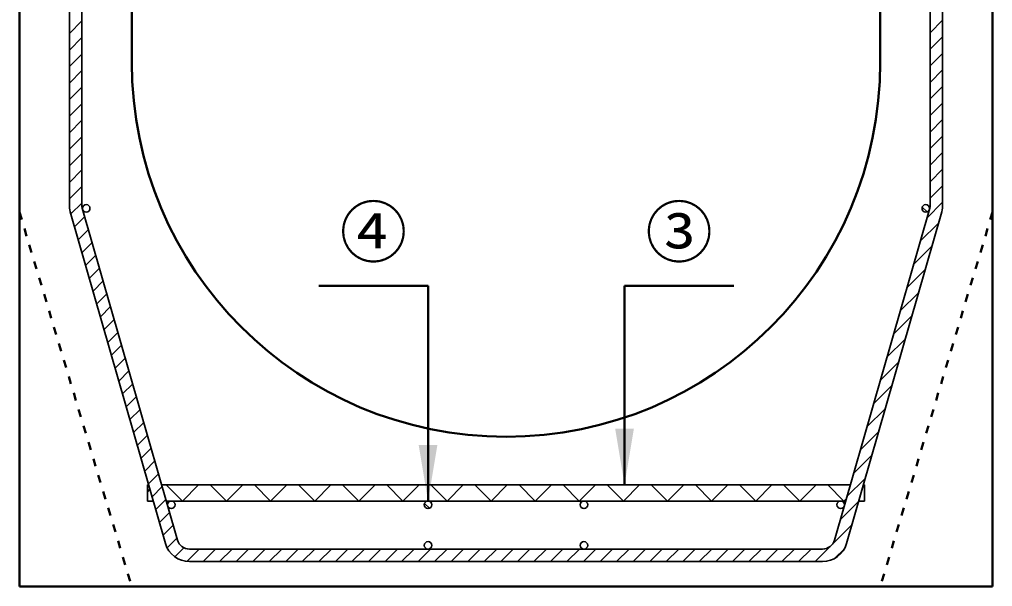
# Model space of a CAD drawing. Units: millimetres, scale not verified. Extents: x 100 to 4105, y 100 to 2870.
# Drawn here: x 1375 to 1999, y 831 to 1195 of the extents above; entities that cross this region are included whole.
import ezdxf
from ezdxf.enums import TextEntityAlignment as Align

# ---------------------------------------------------------------- set-up
doc = ezdxf.new("R2010")
doc.units = ezdxf.units.MM
doc.header["$LTSCALE"] = 5
doc.linetypes.add('USER2', pattern=[2.2, 1, -1.2])
doc.layers.add('V-nasSTD', color=7, linetype='Continuous', lineweight=50)
doc.styles.add('ＭＳ ゴシック', font='')
doc.styles.get('ＭＳ ゴシック').set_extended_font_data('MS Gothic')
pattern_1 = [(315, (11971.25, 4208.899), (10.6066, 10.6066), [])]

msp = doc.modelspace()

# ---------------------------------------------------------------- hatches: boundary and pattern name
at = {"layer": 'V-nasSTD', "lineweight": 13}
h = msp.add_hatch(dxfattribs=at)
h.set_pattern_fill('USER', color=256, style=0, pattern_type=2)
h.set_pattern_definition(pattern_1)
h.paths.add_polyline_path([(1415.1, 1073.58, 0.07806), (1415.192, 1072.84, 0.92498), (1419.881, 1073.799, 0.92498)])
at = {"layer": 'V-nasSTD'}
for points in [[(1756.669, 932.302), (1762.669, 896.302), (1768.669, 932.302)], [(1630.669, 921.902), (1636.669, 885.902), (1642.669, 921.902)]]:
    msp.add_hatch(color=256, dxfattribs=at).paths.add_polyline_path(points)
at = {"layer": 'V-nasSTD', "lineweight": 13}
h = msp.add_hatch(dxfattribs=at)
h.set_pattern_fill('USER', color=256, style=0, pattern_type=2)
h.set_pattern_definition(pattern_1)
h.paths.add_polyline_path([(1916.669, 896.302), (1915.802, 896.302), (1912.817, 885.902), (1916.669, 885.902)])
h = msp.add_hatch(dxfattribs=at)
h.set_pattern_fill('USER', color=256, style=0, pattern_type=2)
h.set_pattern_definition([(45, (11971.25, 4208.899), (-10.6066, 10.6066), [])])
h.paths.add_polyline_path([(1916.669, 896.302), (1915.802, 896.302), (1912.817, 885.902), (1916.669, 885.902)])
h = msp.add_hatch(dxfattribs=at)
h.set_pattern_fill('USER', color=256, style=0, pattern_type=2)
h.set_pattern_definition(pattern_1)
h.paths.add_polyline_path([(1469.721, 882.84, 0.61878), (1473.945, 882.058, 0.61878), (1472.028, 885.902, 0.49865)])
h = msp.add_hatch(dxfattribs=at)
h.set_pattern_fill('USER', color=256, style=0, pattern_type=2)
h.set_pattern_definition(pattern_1)
h.paths.add_polyline_path([(1736.669, 885.902, 1), (1736.669, 881.102, 1)])
h = msp.add_hatch(dxfattribs=at)
h.set_pattern_fill('USER', color=256, style=0, pattern_type=2)
h.set_pattern_definition(pattern_1)
h.paths.add_polyline_path([(1901.309, 885.902, 0.61878), (1899.392, 882.058, 0.61878), (1903.616, 882.84, 0.49865)])
h = msp.add_hatch(dxfattribs=at)
h.set_pattern_fill('USER', color=256, style=0, pattern_type=2)
h.set_pattern_definition(pattern_1)
h.paths.add_polyline_path([(1636.669, 855.102, 1), (1636.669, 859.902, 1)])
h = msp.add_hatch(dxfattribs=at)
h.set_pattern_fill('USER', color=256, style=0, pattern_type=2)
h.set_pattern_definition(pattern_1)
h.paths.add_polyline_path([(1736.669, 855.102, 1), (1736.669, 859.902, 1)])

# ---------------------------------------------------------------- linework, layer by layer
at = {"layer": 'V-nasSTD'}
for p, q in [((1374.669, 831.102), (1374.669, 1508.702)), ((1998.669, 831.102), (1998.669, 1470.016)), ((1446.669, 1327.102), (1446.669, 1167.102)), ((1926.669, 1167.102), (1926.669, 1327.102)), ((1566.669, 1023.902), (1636.669, 1023.902)), ((1636.669, 1023.902), (1636.669, 885.902)), ((1762.669, 1023.902), (1762.669, 896.302)), ((1832.669, 1023.902), (1762.669, 1023.902)), ((1374.669, 831.102), (1998.669, 831.102))]:
    msp.add_line(p, q, dxfattribs=at)
at = {"layer": 'V-nasSTD', "lineweight": 35}
for p, q in [((1406.669, 1075.79), (1406.669, 1471.102)), ((1414.669, 1075.79), (1414.669, 1471.102)), ((1958.669, 1471.102), (1958.669, 1075.79)), ((1966.669, 1471.102), (1966.669, 1075.79)), ((1406.669, 1185.612), (1414.669, 1193.612)), ((1958.669, 1186.068), (1966.669, 1194.068)), ((1406.669, 1175.005), (1414.669, 1183.005)), ((1958.669, 1175.462), (1966.669, 1183.462)), ((1406.669, 1164.398), (1414.669, 1172.398)), ((1958.669, 1164.855), (1966.669, 1172.855)), ((1406.669, 1153.792), (1414.669, 1161.792)), ((1958.669, 1154.249), (1966.669, 1162.249)), ((1406.669, 1143.185), (1414.669, 1151.185)), ((1958.669, 1143.642), (1966.669, 1151.642)), ((1406.669, 1132.579), (1414.669, 1140.579)), ((1958.669, 1133.035), (1966.669, 1141.035)), ((1406.669, 1121.972), (1414.669, 1129.972)), ((1958.669, 1122.429), (1966.669, 1130.429)), ((1406.669, 1111.365), (1414.669, 1119.365)), ((1958.669, 1111.822), (1966.669, 1119.822)), ((1406.669, 1100.759), (1414.669, 1108.759)), ((1958.669, 1101.216), (1966.669, 1109.216)), ((1958.669, 1090.609), (1966.669, 1098.609)), ((1406.669, 1090.152), (1414.669, 1098.152)), ((1406.669, 1079.546), (1414.669, 1087.546)), ((1958.669, 1080.002), (1966.669, 1088.002)), ((1407.695, 1069.965), (1414.669, 1076.939)), ((1476.019, 860.896), (1414.979, 1073.584)), ((1414.979, 1073.584), (1415.192, 1072.84)), ((1958.358, 1073.584), (1897.318, 860.896)), ((1953.598, 1074.365), (1956.701, 1071.263)), ((1956.548, 1067.275), (1966.669, 1077.396)), ((1958.145, 1072.84), (1958.358, 1073.584)), ((1468.33, 858.689), (1407.289, 1071.377)), ((1410.06, 1061.724), (1416.527, 1068.191)), ((1966.048, 1071.377), (1905.007, 858.689)), ((1952.278, 1052.399), (1963.951, 1064.072)), ((1412.425, 1053.482), (1418.892, 1059.949)), ((1414.79, 1045.241), (1421.257, 1051.708)), ((1948.009, 1037.523), (1959.682, 1049.196)), ((1417.155, 1037), (1423.622, 1043.467)), ((1419.521, 1028.758), (1425.988, 1035.225)), ((1943.74, 1022.647), (1955.413, 1034.32)), ((1421.886, 1020.517), (1428.353, 1026.984)), ((1424.251, 1012.275), (1430.718, 1018.742)), ((1939.47, 1007.771), (1951.143, 1019.444)), ((1426.616, 1004.034), (1433.083, 1010.501)), ((1428.982, 995.793), (1435.449, 1002.26)), ((1935.201, 992.895), (1946.874, 1004.568)), ((1431.347, 987.551), (1437.814, 994.018)), ((1930.932, 978.019), (1942.605, 989.692)), ((1433.712, 979.31), (1440.179, 985.777)), ((1436.077, 971.069), (1442.544, 977.536)), ((1926.662, 963.143), (1938.335, 974.816)), ((1438.443, 962.827), (1444.91, 969.294)), ((1440.808, 954.586), (1447.275, 961.053)), ((1922.393, 948.267), (1934.066, 959.94)), ((1443.173, 946.345), (1449.64, 952.811)), ((1445.538, 938.103), (1452.005, 944.57)), ((1918.124, 933.391), (1929.797, 945.065)), ((1447.904, 929.862), (1454.37, 936.329)), ((1913.854, 918.516), (1925.527, 930.189)), ((1450.269, 921.62), (1456.736, 928.087)), ((1452.634, 913.379), (1459.101, 919.846)), ((1454.999, 905.138), (1461.466, 911.605)), ((1909.585, 903.64), (1921.258, 915.313)), ((1457.364, 896.896), (1463.831, 903.363)), ((1905.316, 888.764), (1916.989, 900.437)), ((1456.669, 896.302), (1456.669, 885.902)), ((1456.669, 896.302), (1457.535, 896.302)), ((1458.363, 893.418), (1456.669, 891.724)), ((1459.73, 888.655), (1466.197, 895.122)), ((1465.858, 896.302), (1907.479, 896.302)), ((1468.731, 896.302), (1479.131, 885.902)), ((1489.531, 896.302), (1479.131, 885.902)), ((1497.016, 896.302), (1507.416, 885.902)), ((1517.816, 896.302), (1507.416, 885.902)), ((1525.3, 896.302), (1535.7, 885.902)), ((1546.1, 896.302), (1535.7, 885.902)), ((1553.584, 896.302), (1563.984, 885.902)), ((1574.384, 896.302), (1563.984, 885.902)), ((1592.269, 885.902), (1581.869, 896.302)), ((1602.669, 896.302), (1592.269, 885.902)), ((1610.153, 896.302), (1620.553, 885.902)), ((1630.953, 896.302), (1620.553, 885.902)), ((1638.437, 896.302), (1648.837, 885.902)), ((1659.237, 896.302), (1648.837, 885.902)), ((1666.721, 896.302), (1677.121, 885.902)), ((1687.521, 896.302), (1677.121, 885.902)), ((1695.006, 896.302), (1705.406, 885.902)), ((1715.806, 896.302), (1705.406, 885.902)), ((1723.29, 896.302), (1733.69, 885.902)), ((1744.09, 896.302), (1733.69, 885.902)), ((1751.574, 896.302), (1761.974, 885.902)), ((1772.374, 896.302), (1761.974, 885.902)), ((1779.858, 896.302), (1790.258, 885.902)), ((1800.658, 896.302), (1790.258, 885.902)), ((1808.143, 896.302), (1818.543, 885.902)), ((1828.943, 896.302), (1818.543, 885.902)), ((1836.427, 896.302), (1846.827, 885.902)), ((1857.227, 896.302), (1846.827, 885.902)), ((1864.711, 896.302), (1875.111, 885.902)), ((1885.511, 896.302), (1875.111, 885.902)), ((1892.996, 896.302), (1903.396, 885.902)), ((1916.669, 896.302), (1915.802, 896.302)), ((1916.669, 896.302), (1916.669, 885.902)), ((1462.095, 880.414), (1468.562, 886.881)), ((1904.937, 887.444), (1903.396, 885.902)), ((1456.669, 885.902), (1460.52, 885.902)), ((1468.843, 885.902), (1904.495, 885.902)), ((1634.444, 884.403), (1637.569, 881.278)), ((1901.046, 873.888), (1912.719, 885.561)), ((1916.669, 885.902), (1912.817, 885.902)), ((1464.46, 872.172), (1470.927, 878.639)), ((1466.825, 863.931), (1473.292, 870.398)), ((1895.894, 858.129), (1908.45, 870.685)), ((1469.415, 855.914), (1475.658, 862.156)), ((1474.282, 850.174), (1480.08, 855.973)), ((1481.917, 847.203), (1489.817, 855.102)), ((1889.628, 855.102), (1483.709, 855.102)), ((1492.423, 847.102), (1500.423, 855.102)), ((1503.03, 847.102), (1511.03, 855.102)), ((1513.637, 847.102), (1521.637, 855.102)), ((1524.243, 847.102), (1532.243, 855.102)), ((1534.85, 847.102), (1542.85, 855.102)), ((1545.456, 847.102), (1553.456, 855.102)), ((1556.063, 847.102), (1564.063, 855.102)), ((1566.67, 847.102), (1574.67, 855.102)), ((1577.276, 847.102), (1585.276, 855.102)), ((1587.883, 847.102), (1595.883, 855.102)), ((1598.489, 847.102), (1606.489, 855.102)), ((1609.096, 847.102), (1617.096, 855.102)), ((1619.703, 847.102), (1627.703, 855.102)), ((1630.309, 847.102), (1638.309, 855.102)), ((1640.916, 847.102), (1648.916, 855.102)), ((1651.522, 847.102), (1659.522, 855.102)), ((1662.129, 847.102), (1670.129, 855.102)), ((1672.736, 847.102), (1680.736, 855.102)), ((1683.342, 847.102), (1691.342, 855.102)), ((1693.949, 847.102), (1701.949, 855.102)), ((1704.555, 847.102), (1712.555, 855.102)), ((1715.162, 847.102), (1723.162, 855.102)), ((1725.769, 847.102), (1733.769, 855.102)), ((1736.375, 847.102), (1744.375, 855.102)), ((1746.982, 847.102), (1754.982, 855.102)), ((1757.588, 847.102), (1765.588, 855.102)), ((1768.195, 847.102), (1776.195, 855.102)), ((1778.802, 847.102), (1786.802, 855.102)), ((1789.408, 847.102), (1797.408, 855.102)), ((1800.015, 847.102), (1808.015, 855.102)), ((1810.621, 847.102), (1818.621, 855.102)), ((1821.228, 847.102), (1829.228, 855.102)), ((1831.835, 847.102), (1839.835, 855.102)), ((1842.441, 847.102), (1850.441, 855.102)), ((1853.048, 847.102), (1861.048, 855.102)), ((1863.655, 847.102), (1871.655, 855.102)), ((1874.261, 847.102), (1882.261, 855.102)), ((1884.868, 847.102), (1894.602, 856.836)), ((1897.604, 849.232), (1903.498, 855.127)), ((1889.628, 847.102), (1483.709, 847.102))]:
    msp.add_line(p, q, dxfattribs=at)
at = {"layer": 'V-nasSTD', "linetype": 'USER2'}
for p, q in [((1374.669, 1071.102), (1446.669, 831.102)), ((1998.669, 1071.102), (1926.669, 831.102))]:
    msp.add_line(p, q, dxfattribs=at)
at = {"layer": 'V-nasSTD', "lineweight": 35}
for centre in [(1417.499, 1073.502), (1955.838, 1073.502), (1472.028, 883.502), (1636.669, 883.502), (1736.669, 883.502), (1901.309, 883.502), (1636.669, 857.502), (1736.669, 857.502)]:
    msp.add_circle(centre, 2.4, dxfattribs=at)
at = {"layer": 'V-nasSTD'}
for start, end in [(180, 270), (270, 0)]:
    msp.add_arc((1686.669, 1167.102), 240, start, end, dxfattribs=at)
at = {"layer": 'V-nasSTD', "lineweight": 35}
for centre, radius, start, end in [((1422.669, 1075.79), 16, 180, 196.01324), ((1422.669, 1075.79), 8, 180, 196.01324), ((1950.669, 1075.79), 8, 343.98676, 0), ((1950.669, 1075.79), 16, 343.98676, 0), ((1483.709, 863.102), 16, 196.01324, 270), ((1483.709, 863.102), 8, 196.01324, 270), ((1889.628, 863.102), 8, 270, 343.98676), ((1889.628, 863.102), 16, 270, 343.98676)]:
    msp.add_arc(centre, radius, start, end, dxfattribs=at)

# ---------------------------------------------------------------- texts
at = {"layer": 'V-nasSTD', "style": 'ＭＳ ゴシック'}
for s, p in [('④', (1580.069, 1074.102)), ('③', (1776.069, 1074.102))]:
    msp.add_text(s, height=31.67, dxfattribs=at).set_placement(p, align=Align.TOP_LEFT)

doc.saveas('drawing.dxf')
